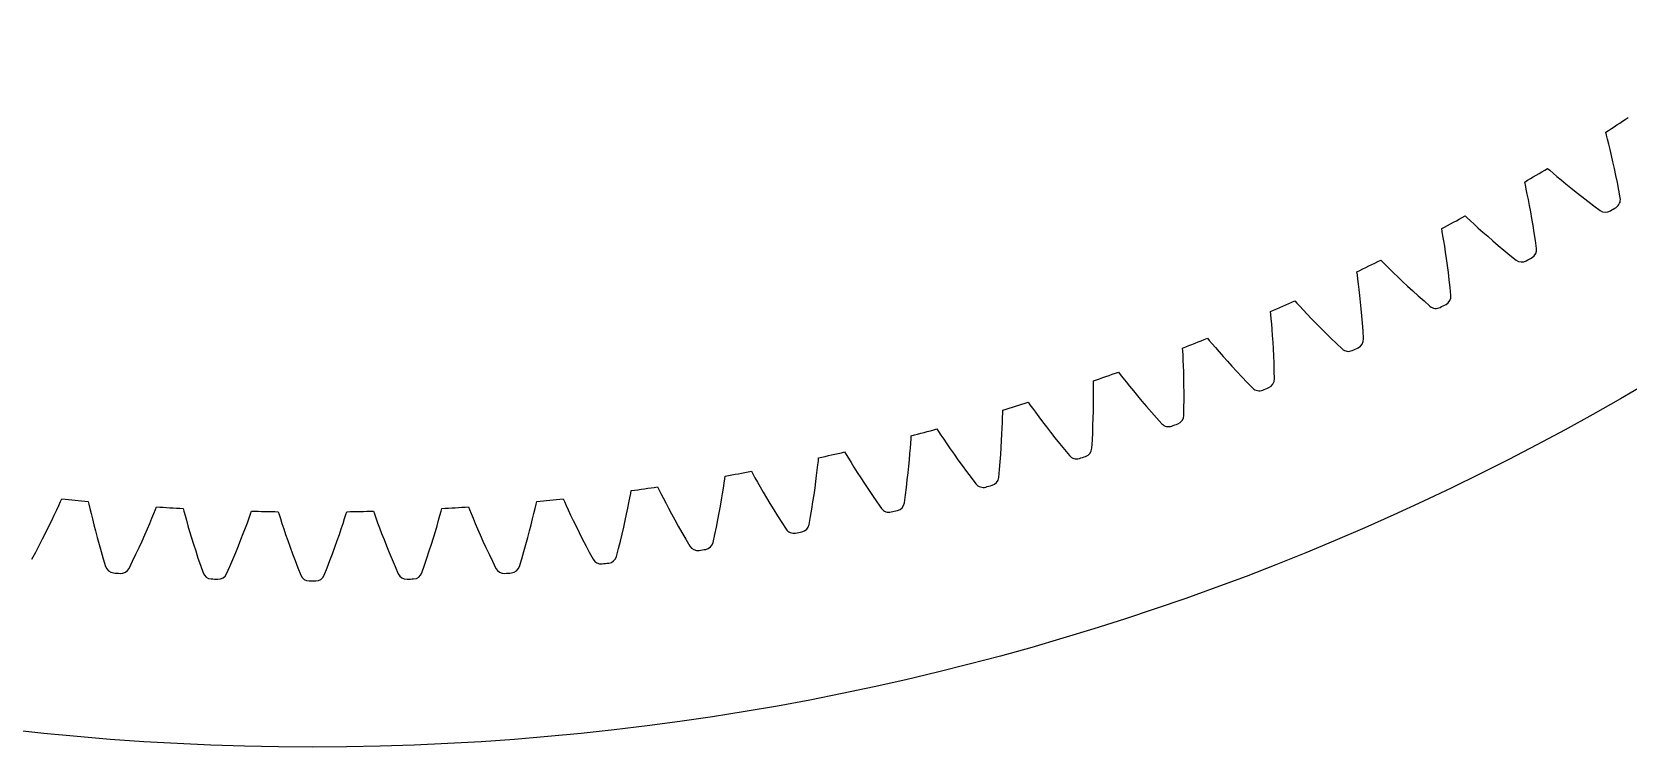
# Model space of a CAD drawing. Header units: millimetres. Extents: x -107 to 107, y -107 to 107.
# Drawn here: x -11.4 to 53.6, y -107.1 to -77.9 of the extents above; entities that cross this region are included whole.
import ezdxf

# ---------------------------------------------------------------- set-up
doc = ezdxf.new("R2010")
doc.units = ezdxf.units.MM

msp = doc.modelspace()

# ---------------------------------------------------------------- linework, layer by layer
at = {"layer": 'fixed_ring'}
for p, q in [((52.731328, -82.145867), (52.700791, -82.02973)), ((52.775217, -82.316154), (52.731328, -82.145867)), ((52.825367, -82.51584), (52.775217, -82.316154)), ((52.879469, -82.737732), (52.825367, -82.51584)), ((52.936181, -82.978043), (52.879469, -82.737732)), ((52.994579, -83.234386), (52.936181, -82.978043)), ((53.053965, -83.505107), (52.994579, -83.234386)), ((50.330464, -83.505056), (50.421184, -83.583735)), ((50.421184, -83.583735), (50.554593, -83.698303)), ((50.554593, -83.698303), (50.711616, -83.83147)), ((50.711616, -83.83147), (50.886817, -83.977987)), ((53.113783, -83.788983), (53.053965, -83.505107)), ((53.173568, -84.08507), (53.113783, -83.788983)), ((49.423805, -84.177336), (49.39791, -84.060077)), ((49.460889, -84.349234), (49.423805, -84.177336)), ((49.503061, -84.550756), (49.460889, -84.349234)), ((49.548298, -84.774623), (49.503061, -84.550756)), ((50.886817, -83.977987), (51.077392, -84.13498)), ((51.077392, -84.13498), (51.281608, -84.300564)), ((51.281608, -84.300564), (51.498287, -84.473384)), ((51.498287, -84.473384), (51.72658, -84.652398)), ((53.232927, -84.392615), (53.173568, -84.08507)), ((53.292279, -84.710522), (53.232927, -84.392615)), ((49.595412, -85.016998), (49.548298, -84.774623)), ((49.643572, -85.27546), (49.595412, -85.016998)), ((51.72658, -84.652398), (51.965843, -84.836775)), ((51.965843, -84.836775), (52.215574, -85.02583)), ((52.215574, -85.02583), (52.474607, -85.219453)), ((46.970803, -85.440001), (47.058323, -85.522224)), ((47.058323, -85.522224), (47.187072, -85.642005)), ((47.187072, -85.642005), (47.338676, -85.78131)), ((47.338676, -85.78131), (47.507914, -85.934677)), ((49.692149, -85.548328), (49.643572, -85.27546)), ((49.740633, -85.834358), (49.692149, -85.548328)), ((49.788599, -86.132588), (49.740633, -85.834358)), ((46.038133, -86.075704), (46.01692, -85.957507)), ((46.068354, -86.24894), (46.038133, -86.075704)), ((46.10248, -86.451979), (46.068354, -86.24894)), ((46.138782, -86.677468), (46.10248, -86.451979)), ((47.507914, -85.934677), (47.692097, -86.099122)), ((47.692097, -86.099122), (47.889568, -86.272694)), ((47.889568, -86.272694), (48.099205, -86.453991)), ((48.099205, -86.453991), (48.3202, -86.64194)), ((49.835684, -86.442249), (49.788599, -86.132588)), ((49.88235, -86.762265), (49.835684, -86.442249)), ((46.176222, -86.921524), (46.138782, -86.677468)), ((46.214069, -87.181697), (46.176222, -86.921524)), ((48.3202, -86.64194), (48.551944, -86.835684)), ((48.551944, -86.835684), (48.793962, -87.034517)), ((48.793962, -87.034517), (49.045092, -87.238286)), ((42.579665, -87.837968), (42.563168, -87.719021)), ((43.536871, -87.239847), (43.621053, -87.325485)), ((43.621053, -87.325485), (43.744938, -87.45029)), ((43.744938, -87.45029), (43.890884, -87.595511)), ((43.890884, -87.595511), (44.053891, -87.755486)), ((44.053891, -87.755486), (44.23139, -87.927123)), ((46.251759, -87.45628), (46.214069, -87.181697)), ((46.288833, -87.744011), (46.251759, -87.45628)), ((46.324905, -88.043912), (46.288833, -87.744011)), ((42.602975, -88.012268), (42.579665, -87.837968)), ((42.629002, -88.216504), (42.602975, -88.012268)), ((42.65631, -88.443257), (42.629002, -88.216504)), ((42.684018, -88.688609), (42.65631, -88.443257)), ((44.23139, -87.927123), (44.421804, -88.108409)), ((44.421804, -88.108409), (44.624069, -88.297897)), ((44.624069, -88.297897), (44.837417, -88.494483)), ((46.359642, -88.355201), (46.324905, -88.043912)), ((46.393548, -88.676819), (46.359642, -88.355201)), ((40.034098, -88.901749), (40.114809, -88.990666)), ((40.114809, -88.990666), (40.233634, -89.120298)), ((42.711492, -88.950081), (42.684018, -88.688609)), ((42.738235, -89.225946), (42.711492, -88.950081)), ((44.837417, -88.494483), (45.061274, -88.697288)), ((45.061274, -88.697288), (45.295196, -88.905585)), ((45.295196, -88.905585), (45.538026, -89.119177)), ((39.05387, -89.461342), (39.042115, -89.341834)), ((39.070231, -89.636431), (39.05387, -89.461342)), ((39.088119, -89.84154), (39.070231, -89.636431)), ((40.233634, -89.120298), (40.373691, -89.271207)), ((40.373691, -89.271207), (40.530209, -89.437535)), ((40.530209, -89.437535), (40.700745, -89.616093)), ((40.700745, -89.616093), (40.883801, -89.804806)), ((42.76384, -89.514923), (42.738235, -89.225946)), ((42.787961, -89.816021), (42.76384, -89.514923)), ((39.10639, -90.0692), (39.088119, -89.84154)), ((39.124322, -90.31546), (39.10639, -90.0692)), ((39.141378, -90.577817), (39.124322, -90.31546)), ((40.883801, -89.804806), (41.078372, -90.002186)), ((41.078372, -90.002186), (41.283736, -90.207099)), ((41.283736, -90.207099), (41.499354, -90.418642)), ((42.810295, -90.128445), (42.787961, -89.816021)), ((42.831388, -90.451157), (42.810295, -90.128445)), ((35.466323, -90.943259), (35.459328, -90.823378)), ((35.47571, -91.118861), (35.466323, -90.943259)), ((36.468023, -90.423079), (36.545135, -90.515135)), ((36.545135, -90.515135), (36.658713, -90.649388)), ((36.658713, -90.649388), (36.79266, -90.805746)), ((36.79266, -90.805746), (36.942441, -90.978165)), ((36.942441, -90.978165), (37.105743, -91.163362)), ((39.157133, -90.854527), (39.141378, -90.577817)), ((39.17123, -91.144294), (39.157133, -90.854527)), ((41.499354, -90.418642), (41.724809, -90.636076)), ((41.724809, -90.636076), (41.958956, -90.859152)), ((35.485429, -91.324518), (35.47571, -91.118861)), ((35.494635, -91.552725), (35.485429, -91.324518)), ((35.502762, -91.799503), (35.494635, -91.552725)), ((37.105743, -91.163362), (37.281152, -91.359204)), ((37.281152, -91.359204), (37.467722, -91.564163)), ((37.467722, -91.564163), (37.664777, -91.777078)), ((39.183361, -91.446112), (39.17123, -91.144294)), ((39.193256, -91.759177), (39.183361, -91.446112)), ((31.822696, -92.281377), (31.820473, -92.161312)), ((31.825095, -92.457212), (31.822696, -92.281377)), ((32.844285, -91.801432), (32.917676, -91.89648)), ((32.917676, -91.89648), (33.025827, -92.035143)), ((33.025827, -92.035143), (33.153451, -92.196703)), ((33.153451, -92.196703), (33.29626, -92.374941)), ((35.509375, -92.062331), (35.502762, -91.799503)), ((35.514116, -92.339448), (35.509375, -92.062331)), ((35.516681, -92.629546), (35.514116, -92.339448)), ((37.664777, -91.777078), (37.871814, -91.997027)), ((37.871814, -91.997027), (38.088447, -92.223251)), ((38.088447, -92.223251), (38.31354, -92.455461)), ((39.201502, -92.082473), (39.193256, -91.759177)), ((31.825065, -93.138392), (31.826756, -92.891486)), ((31.826629, -92.663094), (31.825095, -92.457212)), ((31.826756, -92.891486), (31.826629, -92.663094)), ((33.29626, -92.374941), (33.452069, -92.566484)), ((33.452069, -92.566484), (33.619554, -92.769144)), ((33.619554, -92.769144), (33.797828, -92.981358)), ((33.797828, -92.981358), (33.986262, -93.201939)), ((35.514244, -93.244819), (35.516804, -92.931609)), ((35.516804, -92.931609), (35.516681, -92.629546)), ((28.117506, -93.85515), (28.124157, -93.64937)), ((28.124157, -93.64937), (28.128751, -93.473578)), ((28.128751, -93.473578), (28.131303, -93.353521)), ((29.168613, -93.034628), (29.238167, -93.132519)), ((29.238167, -93.132519), (29.34072, -93.275372)), ((29.34072, -93.275372), (29.46182, -93.441877)), ((29.46182, -93.441877), (29.59743, -93.625652)), ((29.59743, -93.625652), (29.745501, -93.823238)), ((31.814944, -93.678362), (31.821224, -93.401275)), ((31.821224, -93.401275), (31.825065, -93.138392)), ((33.986262, -93.201939), (34.184391, -93.429945)), ((34.184391, -93.429945), (34.391859, -93.664603)), ((35.509631, -93.568187), (35.514244, -93.244819)), ((25.44682, -94.120717), (25.512427, -94.221296)), ((25.512427, -94.221296), (25.609219, -94.368113)), ((28.097046, -94.33001), (28.108551, -94.083367)), ((28.108551, -94.083367), (28.117506, -93.85515)), ((29.745501, -93.823238), (29.904796, -94.032396)), ((29.904796, -94.032396), (30.074493, -94.251531)), ((30.074493, -94.251531), (30.254008, -94.479429)), ((31.779078, -94.583022), (31.794087, -94.270161)), ((31.794087, -94.270161), (31.805974, -93.968333)), ((31.805974, -93.968333), (31.814944, -93.678362)), ((34.391859, -93.664603), (34.607542, -93.905578)), ((24.345902, -95.126482), (24.363922, -94.898802)), ((24.363922, -94.898802), (24.37875, -94.693449)), ((24.37875, -94.693449), (24.390329, -94.517979)), ((24.390329, -94.517979), (24.397652, -94.398118)), ((25.609219, -94.368113), (25.723604, -94.539301)), ((25.723604, -94.539301), (25.8518, -94.728322)), ((25.8518, -94.728322), (25.991899, -94.931638)), ((25.991899, -94.931638), (26.142753, -95.146965)), ((28.044975, -95.158536), (28.065466, -94.869151)), ((28.065466, -94.869151), (28.082756, -94.592533)), ((28.082756, -94.592533), (28.097046, -94.33001)), ((30.254008, -94.479429), (30.442916, -94.715131)), ((30.442916, -94.715131), (30.640891, -94.957852)), ((30.640891, -94.957852), (30.846823, -95.207211)), ((31.761612, -94.905951), (31.779078, -94.583022)), ((20.571814, -95.792399), (20.594794, -95.587799)), ((20.594794, -95.587799), (20.61334, -95.412927)), ((20.61334, -95.412927), (20.625422, -95.293452)), ((21.68479, -95.057982), (21.746347, -95.161089)), ((21.746347, -95.161089), (21.837225, -95.311638)), ((21.837225, -95.311638), (21.944714, -95.487239)), ((21.944714, -95.487239), (22.065294, -95.681207)), ((24.299885, -95.63422), (24.3246, -95.372473)), ((24.3246, -95.372473), (24.345902, -95.126482)), ((26.142753, -95.146965), (26.303603, -95.372672)), ((26.303603, -95.372672), (26.473917, -95.607527)), ((26.473917, -95.607527), (26.653304, -95.850554)), ((27.993662, -95.77167), (28.021097, -95.459653)), ((28.021097, -95.459653), (28.044975, -95.158536)), ((16.778274, -96.331004), (16.803758, -96.157008)), ((16.803758, -96.157008), (16.82058, -96.038107)), ((17.888472, -95.84494), (17.945881, -95.950414)), ((17.945881, -95.950414), (18.030702, -96.104457)), ((18.030702, -96.104457), (18.131125, -96.284192)), ((20.47859, -96.52469), (20.513692, -96.264133)), ((20.513692, -96.264133), (20.544757, -96.019183)), ((20.544757, -96.019183), (20.571814, -95.792399)), ((22.065294, -95.681207), (22.197199, -95.889933)), ((22.197199, -95.889933), (22.339373, -96.111086)), ((22.339373, -96.111086), (22.491122, -96.34301)), ((24.203801, -96.498204), (24.23963, -96.198274)), ((24.23963, -96.198274), (24.27161, -95.909932)), ((24.27161, -95.909932), (24.299885, -95.63422)), ((26.653304, -95.850554), (26.841473, -96.100954)), ((26.841473, -96.100954), (27.037328, -96.358302)), ((27.963372, -96.093649), (27.993662, -95.77167)), ((12.935224, -96.92189), (12.967605, -96.749045)), ((12.967605, -96.749045), (12.989142, -96.630907)), ((14.063868, -96.480348), (14.117039, -96.588021)), ((14.117039, -96.588021), (14.195669, -96.745314)), ((14.195669, -96.745314), (14.288866, -96.9289)), ((16.670347, -97.003579), (16.711126, -96.760058)), ((16.711126, -96.760058), (16.747178, -96.534529)), ((16.747178, -96.534529), (16.778274, -96.331004)), ((18.131125, -96.284192), (18.243898, -96.4828)), ((18.243898, -96.4828), (18.3674, -96.696605)), ((18.3674, -96.696605), (18.50067, -96.923236)), ((20.395958, -97.085902), (20.439376, -96.79906)), ((20.439376, -96.79906), (20.47859, -96.52469)), ((22.491122, -96.34301), (22.651964, -96.58445)), ((22.651964, -96.58445), (22.821548, -96.834416)), ((22.821548, -96.834416), (22.999613, -97.092099)), ((24.120915, -97.129403), (24.163982, -96.808883)), ((24.163982, -96.808883), (24.203801, -96.498204)), ((-10.520651, -97.627283), (-10.424014, -97.420343)), ((-10.424014, -97.420343), (-10.338189, -97.233197)), ((-10.338189, -97.233197), (-10.265874, -97.072902)), ((-10.265874, -97.072902), (-10.217027, -96.963201)), ((-9.137164, -97.070913), (-9.110948, -97.188102)), ((-9.110948, -97.188102), (-9.071721, -97.359523)), ((-9.071721, -97.359523), (-9.024553, -97.559934)), ((-9.024553, -97.559934), (-8.970696, -97.781886)), ((-6.464363, -97.567335), (-6.398478, -97.404291)), ((-6.398478, -97.404291), (-6.35403, -97.292735)), ((-5.270739, -97.357431), (-5.239885, -97.473484)), ((-5.239885, -97.473484), (-5.193873, -97.64321)), ((-2.520964, -97.581664), (-2.480987, -97.468429)), ((-1.39598, -97.490006), (-1.360536, -97.604741)), ((1.360536, -97.604741), (1.39598, -97.490006)), ((2.480987, -97.468429), (2.520964, -97.581664)), ((5.193873, -97.64321), (5.239885, -97.473484)), ((5.239885, -97.473484), (5.270739, -97.357431)), ((6.35403, -97.292735), (6.398478, -97.404291)), ((6.398478, -97.404291), (6.464363, -97.567335)), ((8.970696, -97.781886), (9.024553, -97.559934)), ((9.024553, -97.559934), (9.071721, -97.359523)), ((9.071721, -97.359523), (9.110948, -97.188102)), ((9.110948, -97.188102), (9.137164, -97.070913)), ((10.217027, -96.963201), (10.265874, -97.072902)), ((10.265874, -97.072902), (10.338189, -97.233197)), ((10.338189, -97.233197), (10.424014, -97.420343)), ((10.424014, -97.420343), (10.520651, -97.627283)), ((12.800643, -97.589643), (12.851071, -97.347935)), ((12.851071, -97.347935), (12.896061, -97.124018)), ((12.896061, -97.124018), (12.935224, -96.92189)), ((14.288866, -96.9289), (14.393654, -97.131835)), ((14.393654, -97.131835), (14.508559, -97.35038)), ((14.508559, -97.35038), (14.632713, -97.58213)), ((16.520036, -97.820018), (16.574824, -97.535129)), ((16.574824, -97.535129), (16.624914, -97.262535)), ((16.624914, -97.262535), (16.670347, -97.003579)), ((18.50067, -96.923236), (18.643079, -97.16101)), ((18.643079, -97.16101), (18.794194, -97.408654)), ((18.794194, -97.408654), (18.953706, -97.665164)), ((20.296094, -97.693022), (20.348233, -97.384171)), ((20.348233, -97.384171), (20.395958, -97.085902)), ((22.999613, -97.092099), (23.185082, -97.357031)), ((-10.864686, -98.335064), (-10.741619, -98.086727)), ((-10.741619, -98.086727), (-10.626777, -97.850224)), ((-10.626777, -97.850224), (-10.520651, -97.627283)), ((-8.970696, -97.781886), (-8.910699, -98.021397)), ((-8.910699, -98.021397), (-8.844835, -98.275924)), ((-6.83354, -98.436229), (-6.728191, -98.195347)), ((-6.728191, -98.195347), (-6.631013, -97.968363)), ((-6.631013, -97.968363), (-6.54268, -97.757745)), ((-6.54268, -97.757745), (-6.464363, -97.567335)), ((-5.193873, -97.64321), (-5.138775, -97.841588)), ((-5.138775, -97.841588), (-5.076137, -98.061223)), ((-5.076137, -98.061223), (-5.006665, -98.298159)), ((-2.818967, -98.385203), (-2.73089, -98.154535)), ((-2.73089, -98.154535), (-2.651, -97.940571)), ((-2.651, -97.940571), (-2.580315, -97.747198)), ((-2.580315, -97.747198), (-2.520964, -97.581664)), ((-1.360536, -97.604741), (-1.307813, -97.772503)), ((-1.307813, -97.772503), (-1.244872, -97.968534)), ((-1.244872, -97.968534), (-1.173551, -98.185505)), ((-1.173551, -98.185505), (-1.094715, -98.419492)), ((1.094715, -98.419492), (1.173551, -98.185505)), ((1.173551, -98.185505), (1.244872, -97.968534)), ((1.244872, -97.968534), (1.307813, -97.772503)), ((1.307813, -97.772503), (1.360536, -97.604741)), ((2.520964, -97.581664), (2.580315, -97.747198)), ((2.580315, -97.747198), (2.651, -97.940571)), ((2.651, -97.940571), (2.73089, -98.154535)), ((2.73089, -98.154535), (2.818967, -98.385203)), ((5.006665, -98.298159), (5.076137, -98.061223)), ((5.076137, -98.061223), (5.138775, -97.841588)), ((5.138775, -97.841588), (5.193873, -97.64321)), ((6.464363, -97.567335), (6.54268, -97.757745)), ((6.54268, -97.757745), (6.631013, -97.968363)), ((6.631013, -97.968363), (6.728191, -98.195347)), ((6.728191, -98.195347), (6.83354, -98.436229)), ((8.844835, -98.275924), (8.910699, -98.021397)), ((8.910699, -98.021397), (8.970696, -97.781886)), ((10.520651, -97.627283), (10.626777, -97.850224)), ((10.626777, -97.850224), (10.741619, -98.086727)), ((10.741619, -98.086727), (10.864686, -98.335064)), ((12.617992, -98.39946), (12.684063, -98.116975)), ((12.684063, -98.116975), (12.744951, -97.846587)), ((12.744951, -97.846587), (12.800643, -97.589643)), ((14.632713, -97.58213), (14.765556, -97.825378)), ((14.765556, -97.825378), (14.906707, -98.078834)), ((14.906707, -98.078834), (15.055895, -98.341483)), ((16.396114, -98.422687), (16.46049, -98.116153)), ((16.46049, -98.116153), (16.520036, -97.820018)), ((18.953706, -97.665164), (19.121386, -97.929722)), ((19.121386, -97.929722), (19.296176, -98.201818)), ((20.240318, -98.011576), (20.296094, -97.693022)), ((-11.280407, -99.139348), (-11.134277, -98.862304)), ((-11.134277, -98.862304), (-10.995649, -98.593931)), ((-10.995649, -98.593931), (-10.864686, -98.335064)), ((-8.844835, -98.275924), (-8.773246, -98.543677)), ((-8.773246, -98.543677), (-8.695997, -98.823313)), ((-8.695997, -98.823313), (-8.613111, -99.113781)), ((-7.067205, -98.953131), (-6.946637, -98.689262)), ((-6.946637, -98.689262), (-6.83354, -98.436229)), ((-5.006665, -98.298159), (-4.930734, -98.549867)), ((-4.930734, -98.549867), (-4.848556, -98.814562)), ((-4.848556, -98.814562), (-4.760251, -99.090905)), ((-3.017604, -98.887412), (-2.914656, -98.630083)), ((-2.914656, -98.630083), (-2.818967, -98.385203)), ((-1.094715, -98.419492), (-1.008837, -98.667982)), ((-1.008837, -98.667982), (-0.916201, -98.929201)), ((0.916201, -98.929201), (1.008837, -98.667982)), ((1.008837, -98.667982), (1.094715, -98.419492)), ((2.818967, -98.385203), (2.914656, -98.630083)), ((2.914656, -98.630083), (3.017604, -98.887412)), ((4.760251, -99.090905), (4.848556, -98.814562)), ((4.848556, -98.814562), (4.930734, -98.549867)), ((4.930734, -98.549867), (5.006665, -98.298159)), ((6.83354, -98.436229), (6.946637, -98.689262)), ((6.946637, -98.689262), (7.067205, -98.953131)), ((8.613111, -99.113781), (8.695997, -98.823313)), ((8.695997, -98.823313), (8.773246, -98.543677)), ((8.773246, -98.543677), (8.844835, -98.275924)), ((10.864686, -98.335064), (10.995649, -98.593931)), ((10.995649, -98.593931), (11.134277, -98.862304)), ((11.134277, -98.862304), (11.280407, -99.139348)), ((12.470208, -98.996726), (12.54672, -98.692994)), ((12.54672, -98.692994), (12.617992, -98.39946)), ((15.055895, -98.341483), (15.212924, -98.612499)), ((15.212924, -98.612499), (15.376758, -98.891329)), ((16.327718, -98.738772), (16.396114, -98.422687)), ((-11.433026, -99.424471), (-11.280407, -99.139348)), ((-8.613111, -99.113781), (-8.524584, -99.414231)), ((-8.524584, -99.414231), (-8.431291, -99.723883)), ((-7.471217, -99.800403), (-7.330054, -99.509438)), ((-7.330054, -99.509438), (-7.195054, -99.226803)), ((-7.195054, -99.226803), (-7.067205, -98.953131)), ((-4.760251, -99.090905), (-4.665883, -99.377849)), ((-4.665883, -99.377849), (-4.565481, -99.674542)), ((-3.36811, -99.722183), (-3.244453, -99.434404)), ((-3.244453, -99.434404), (-3.127586, -99.155866)), ((-3.127586, -99.155866), (-3.017604, -98.887412)), ((-0.916201, -98.929201), (-0.816979, -99.201815)), ((-0.816979, -99.201815), (-0.711277, -99.484779)), ((-0.711277, -99.484779), (-0.599159, -99.777247)), ((0.599159, -99.777247), (0.711277, -99.484779)), ((0.711277, -99.484779), (0.816979, -99.201815)), ((0.816979, -99.201815), (0.916201, -98.929201)), ((3.017604, -98.887412), (3.127586, -99.155866)), ((3.127586, -99.155866), (3.244453, -99.434404)), ((3.244453, -99.434404), (3.36811, -99.722183)), ((4.565481, -99.674542), (4.665883, -99.377849)), ((4.665883, -99.377849), (4.760251, -99.090905)), ((7.067205, -98.953131), (7.195054, -99.226803)), ((7.195054, -99.226803), (7.330054, -99.509438)), ((7.330054, -99.509438), (7.471217, -99.800403)), ((8.431291, -99.723883), (8.524584, -99.414231)), ((8.524584, -99.414231), (8.613111, -99.113781)), ((11.280407, -99.139348), (11.433026, -99.424471)), ((12.389299, -99.309842), (12.470208, -98.996726)), ((-4.565481, -99.674542), (-4.459951, -99.98024)), ((-3.497594, -100.01853), (-3.36811, -99.722183)), ((-0.599159, -99.777247), (-0.481559, -100.078507)), ((0.481559, -100.078507), (0.599159, -99.777247)), ((3.36811, -99.722183), (3.497594, -100.01853)), ((4.459951, -99.98024), (4.565481, -99.674542))]:
    msp.add_line(p, q, dxfattribs=at)
for centre, radius, start, end in [((0, 0), 97.5, 302.719108, 303.356841), ((0, 0), 97.5, 300.440627, 301.07836), ((0, 0), 100.3125, 301.821843, 301.975625), ((52.922747, -84.774329), 0.375, 301.975625, 9.796537), ((0, 0), 97.5, 298.162146, 298.799879), ((52.695021, -84.916068), 0.375, 234.000931, 301.821843), ((0, 0), 100.3125, 299.543362, 299.697144), ((49.510574, -86.81133), 0.375, 299.697144, 7.518056), ((0, 0), 97.5, 295.883665, 296.521398), ((49.277394, -86.943904), 0.375, 231.72245, 299.543362), ((0, 0), 97.5, 293.605184, 294.242917), ((0, 0), 100.3125, 297.264881, 297.418663), ((46.020115, -88.711064), 0.375, 297.418663, 5.239575), ((45.781848, -88.834263), 0.375, 229.443969, 297.264881), ((0, 0), 97.5, 291.326703, 291.964436), ((42.213912, -90.584157), 0.375, 227.165488, 294.9864), ((0, 0), 100.3125, 294.9864, 295.140182), ((42.456889, -90.470528), 0.375, 295.140182, 2.961094), ((0, 0), 97.5, 289.048222, 289.685955), ((38.826529, -92.08694), 0.375, 292.861701, 0.682613), ((38.579227, -92.190819), 0.375, 224.887007, 292.707919), ((0, 0), 100.3125, 292.707919, 292.861701), ((0, 0), 97.5, 286.769741, 287.407474), ((35.134777, -93.557743), 0.375, 290.58322, 358.404132), ((0, 0), 97.5, 284.49126, 285.128993), ((34.883541, -93.651708), 0.375, 222.608526, 290.429438), ((0, 0), 100.3125, 290.429438, 290.58322), ((31.387469, -94.880613), 0.375, 288.304739, 356.125651), ((0, 0), 97.5, 282.212779, 282.850512), ((31.132696, -94.964515), 0.375, 220.330045, 288.150957), ((0, 0), 100.3125, 288.150957, 288.304739), ((0, 0), 97.5, 279.934298, 280.572031), ((27.590532, -96.053456), 0.375, 286.026258, 353.84717), ((0, 0), 97.5, 277.655817, 278.29355), ((27.332624, -96.127163), 0.375, 218.051564, 285.872476), ((0, 0), 100.3125, 285.872476, 286.026258), ((0, 0), 97.5, 263.984931, 264.622664), ((0, 0), 97.5, 266.263412, 266.901145), ((0, 0), 97.5, 268.541893, 269.179626), ((0, 0), 97.5, 270.820374, 271.458107), ((0, 0), 97.5, 273.098855, 273.736588), ((0, 0), 97.5, 275.377336, 276.015069), ((23.489334, -97.137815), 0.375, 215.773083, 283.593995), ((0, 0), 100.3125, 283.593995, 283.747777), ((23.749968, -97.07442), 0.375, 283.747777, 351.568689), ((19.608902, -97.994872), 0.375, 213.494602, 281.315514), ((19.871851, -97.941888), 0.375, 281.469296, 349.290208), ((15.962312, -98.654491), 0.375, 279.190815, 347.011727), ((0, 0), 100.3125, 281.315514, 281.469296), ((11.761207, -99.243025), 0.375, 208.93764, 276.758552), ((12.027533, -99.2111), 0.375, 276.912334, 344.733246), ((15.697465, -98.696978), 0.375, 211.216121, 279.037033), ((0, 0), 100.3125, 279.037033, 279.190815), ((-8.073737, -99.610836), 0.375, 197.545235, 265.366147), ((0, 0), 100.3125, 265.366147, 265.519929), ((-7.806351, -99.632147), 0.375, 265.519929, 333.340841), ((-4.107174, -99.853067), 0.375, 199.823716, 267.644628), ((-3.839153, -99.863731), 0.375, 267.79841, 335.619322), ((-0.134117, -99.93741), 0.375, 202.102197, 269.923109), ((0.134117, -99.93741), 0.375, 270.076891, 337.897803), ((3.839153, -99.863731), 0.375, 204.380678, 272.20159), ((4.107174, -99.853067), 0.375, 272.355372, 340.176284), ((7.806351, -99.632147), 0.375, 206.659159, 274.480071), ((0, 0), 100.3125, 274.480071, 274.633853), ((8.073737, -99.610836), 0.375, 274.633853, 342.454765), ((0, 0), 100.3125, 276.758552, 276.912334), ((0, 0), 100.3125, 267.644628, 267.79841), ((0, 0), 100.3125, 269.923109, 270.076891), ((0, 0), 100.3125, 272.20159, 272.355372)]:
    msp.add_arc(centre, radius, start, end, dxfattribs=at)
at = {"layer": 'outer'}
msp.add_circle((0, 0), 107.079107, dxfattribs=at)

doc.saveas('drawing.dxf')
